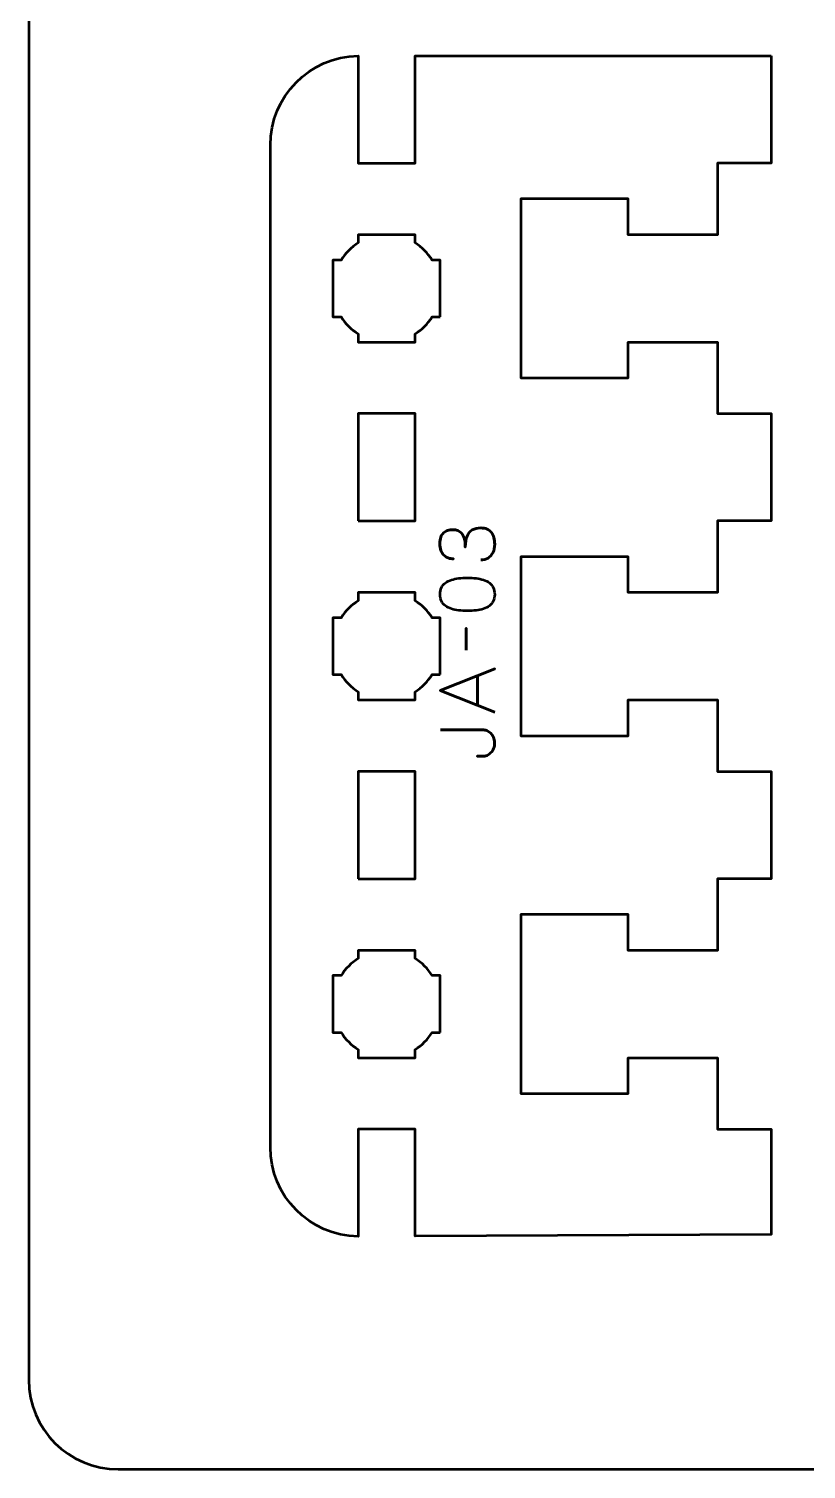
# Model space of a CAD drawing. Header units: centimetres. Extents: x -21 to 0, y -29.7 to 0.
# Drawn here: x -21 to -16.66, y -29.7 to -21.65 of the extents above; entities that cross this region are included whole.
import ezdxf

# ---------------------------------------------------------------- set-up
doc = ezdxf.new("R2010")
doc.units = ezdxf.units.CM
doc.header["$MEASUREMENT"] = 0
doc.layers.add('Layer 1', color=7, linetype='Continuous')

msp = doc.modelspace()

# ---------------------------------------------------------------- linework, layer by layer
at = {"layer": 'Layer 1', "color": 22, "lineweight": 53}
msp.add_open_spline([(-21.00003, -29.19995), (-21.00003, -29.19995), (-21.00003, -0.49992), (-21.00003, -0.49992), (-21.00003, -0.49992), (-21.00003, -0.22295), (-20.77694, 0.00004), (-20.49994, 0.00004), (-20.49994, 0.00004), (-20.49994, 0.00004), (-0.50008, 0.00004), (-0.50008, 0.00004), (-0.50008, 0.00004), (-0.22294, 0.00004), (0.00002, -0.22295), (0.00002, -0.49992), (0.00002, -0.49992), (0.00002, -0.49992), (0.00002, -29.19995), (0.00002, -29.19995), (0.00002, -29.19995), (0.00002, -29.47695), (-0.22294, -29.70004), (-0.50008, -29.70004), (-0.50008, -29.70004), (-0.50008, -29.70004), (-20.49994, -29.70004), (-20.49994, -29.70004), (-20.49994, -29.70004), (-20.77694, -29.70004), (-21.00003, -29.47695), (-21.00003, -29.19995)], degree=3, knots=[0, 0, 0, 0, 0.125, 0.125, 0.125, 0.125, 0.25, 0.25, 0.25, 0.25, 0.375, 0.375, 0.375, 0.375, 0.5, 0.5, 0.5, 0.5, 0.625, 0.625, 0.625, 0.625, 0.75, 0.75, 0.75, 0.75, 0.875, 0.875, 0.875, 0.875, 1, 1, 1, 1], dxfattribs=at)
at = {"layer": 'Layer 1', "color": 114, "lineweight": 53}
msp.add_open_spline([(-16.85, -21.80006), (-16.85, -21.80006), (-17.15, -21.80006), (-17.15, -21.80006), (-17.15, -21.80006), (-17.15, -21.80006), (-17.14999, -21.80006), (-17.14999, -21.80006), (-17.14999, -21.80006), (-17.14999, -21.80006), (-18.84125, -21.80006), (-18.84125, -21.80006), (-18.84125, -21.80006), (-18.84125, -21.80006), (-18.84125, -22.40006), (-18.84125, -22.40006), (-18.84125, -22.40006), (-18.84125, -22.40006), (-19.15875, -22.40006), (-19.15875, -22.40006), (-19.15875, -22.40006), (-19.15875, -22.40006), (-19.15875, -21.80017), (-19.15875, -21.80017), (-19.15875, -21.80017), (-19.4308, -21.80484), (-19.65, -22.0269), (-19.65, -22.30006), (-19.65, -22.30006), (-19.65, -22.30006), (-19.65, -27.90005), (-19.65, -27.90005), (-19.65, -27.90005), (-19.65, -28.17321), (-19.4308, -28.39527), (-19.15875, -28.39994), (-19.15875, -28.39994), (-19.15875, -28.39994), (-19.15875, -27.80005), (-19.15875, -27.80005), (-19.15875, -27.80005), (-19.15875, -27.80005), (-18.84125, -27.80005), (-18.84125, -27.80005), (-18.84125, -27.80005), (-18.84125, -27.80005), (-18.84125, -28.39812), (-18.84125, -28.39812), (-18.84125, -28.39812), (-18.84125, -28.39812), (-16.85, -28.38755), (-16.85, -28.38755), (-16.85, -28.38755), (-16.85, -28.38755), (-16.85, -27.80005), (-16.85, -27.80005), (-16.85, -27.80005), (-16.85, -27.80005), (-17.15, -27.80005), (-17.15, -27.80005), (-17.15, -27.80005), (-17.15, -27.80005), (-17.15, -27.40005), (-17.15, -27.40005), (-17.15, -27.40005), (-17.15, -27.40005), (-17.65, -27.40005), (-17.65, -27.40005), (-17.65, -27.40005), (-17.65, -27.40005), (-17.65001, -27.60005), (-17.65001, -27.60005), (-17.65001, -27.60005), (-17.65001, -27.60005), (-18.25, -27.60005), (-18.25, -27.60005), (-18.25, -27.60005), (-18.25, -27.21672), (-18.25, -26.98338), (-18.25, -26.60005), (-18.25, -26.60005), (-18.25, -26.60005), (-17.65001, -26.60005), (-17.65001, -26.60005), (-17.65001, -26.60005), (-17.65001, -26.60005), (-17.65, -26.80005), (-17.65, -26.80005), (-17.65, -26.80005), (-17.65, -26.80005), (-17.14999, -26.80005), (-17.14999, -26.80005), (-17.14999, -26.80005), (-17.14999, -26.80005), (-17.15, -26.40005), (-17.15, -26.40005), (-17.15, -26.40005), (-17.15, -26.40005), (-16.85, -26.40005), (-16.85, -26.40005), (-16.85, -26.40005), (-16.85, -26.40005), (-16.85, -25.80005), (-16.85, -25.80005), (-16.85, -25.80005), (-16.85, -25.80005), (-17.15, -25.80005), (-17.15, -25.80005), (-17.15, -25.80005), (-17.15, -25.80005), (-17.15, -25.40005), (-17.15, -25.40005), (-17.15, -25.40005), (-17.15, -25.40005), (-17.65, -25.40005), (-17.65, -25.40005), (-17.65, -25.40005), (-17.65, -25.40005), (-17.65001, -25.60005), (-17.65001, -25.60005), (-17.65001, -25.60005), (-17.65001, -25.60005), (-18.25, -25.60005), (-18.25, -25.60005), (-18.25, -25.60005), (-18.25, -25.21672), (-18.25, -24.98339), (-18.25, -24.60006), (-18.25, -24.60006), (-18.25, -24.60006), (-17.65001, -24.60006), (-17.65001, -24.60006), (-17.65001, -24.60006), (-17.65001, -24.60006), (-17.65, -24.80006), (-17.65, -24.80006), (-17.65, -24.80006), (-17.65, -24.80006), (-17.14999, -24.80006), (-17.14999, -24.80006), (-17.14999, -24.80006), (-17.14999, -24.80006), (-17.15, -24.40006), (-17.15, -24.40006), (-17.15, -24.40006), (-17.15, -24.40006), (-16.85, -24.40006), (-16.85, -24.40006), (-16.85, -24.40006), (-16.85, -24.40006), (-16.85, -23.80006), (-16.85, -23.80006), (-16.85, -23.80006), (-16.85, -23.80006), (-17.15, -23.80006), (-17.15, -23.80006), (-17.15, -23.80006), (-17.15, -23.80006), (-17.15, -23.40006), (-17.15, -23.40006), (-17.15, -23.40006), (-17.15, -23.40006), (-17.65, -23.40006), (-17.65, -23.40006), (-17.65, -23.40006), (-17.65, -23.40006), (-17.65001, -23.60006), (-17.65001, -23.60006), (-17.65001, -23.60006), (-17.65001, -23.60006), (-18.25, -23.60006), (-18.25, -23.60006), (-18.25, -23.60006), (-18.25, -23.21673), (-18.25, -22.98339), (-18.25, -22.60006), (-18.25, -22.60006), (-18.25, -22.60006), (-17.65001, -22.60006), (-17.65001, -22.60006), (-17.65001, -22.60006), (-17.65001, -22.60006), (-17.65, -22.80006), (-17.65, -22.80006), (-17.65, -22.80006), (-17.65, -22.80006), (-17.14999, -22.80006), (-17.14999, -22.80006), (-17.14999, -22.80006), (-17.14999, -22.80006), (-17.15, -22.40006), (-17.15, -22.40006), (-17.15, -22.40006), (-17.15, -22.40006), (-16.85, -22.40006), (-16.85, -22.40006), (-16.85, -22.40006), (-16.85, -22.40006), (-16.85, -21.80006), (-16.85, -21.80006)], degree=3, knots=[0, 0, 0, 0, 0.02, 0.02, 0.02, 0.02, 0.04, 0.04, 0.04, 0.04, 0.06, 0.06, 0.06, 0.06, 0.08, 0.08, 0.08, 0.08, 0.1, 0.1, 0.1, 0.1, 0.12, 0.12, 0.12, 0.12, 0.14, 0.14, 0.14, 0.14, 0.16, 0.16, 0.16, 0.16, 0.18, 0.18, 0.18, 0.18, 0.2, 0.2, 0.2, 0.2, 0.22, 0.22, 0.22, 0.22, 0.24, 0.24, 0.24, 0.24, 0.26, 0.26, 0.26, 0.26, 0.28, 0.28, 0.28, 0.28, 0.3, 0.3, 0.3, 0.3, 0.32, 0.32, 0.32, 0.32, 0.34, 0.34, 0.34, 0.34, 0.36, 0.36, 0.36, 0.36, 0.38, 0.38, 0.38, 0.38, 0.4, 0.4, 0.4, 0.4, 0.42, 0.42, 0.42, 0.42, 0.44, 0.44, 0.44, 0.44, 0.46, 0.46, 0.46, 0.46, 0.48, 0.48, 0.48, 0.48, 0.5, 0.5, 0.5, 0.5, 0.52, 0.52, 0.52, 0.52, 0.54, 0.54, 0.54, 0.54, 0.56, 0.56, 0.56, 0.56, 0.58, 0.58, 0.58, 0.58, 0.6, 0.6, 0.6, 0.6, 0.62, 0.62, 0.62, 0.62, 0.64, 0.64, 0.64, 0.64, 0.66, 0.66, 0.66, 0.66, 0.68, 0.68, 0.68, 0.68, 0.7, 0.7, 0.7, 0.7, 0.72, 0.72, 0.72, 0.72, 0.74, 0.74, 0.74, 0.74, 0.76, 0.76, 0.76, 0.76, 0.78, 0.78, 0.78, 0.78, 0.8, 0.8, 0.8, 0.8, 0.82, 0.82, 0.82, 0.82, 0.84, 0.84, 0.84, 0.84, 0.86, 0.86, 0.86, 0.86, 0.88, 0.88, 0.88, 0.88, 0.9, 0.9, 0.9, 0.9, 0.92, 0.92, 0.92, 0.92, 0.94, 0.94, 0.94, 0.94, 0.96, 0.96, 0.96, 0.96, 0.98, 0.98, 0.98, 0.98, 1, 1, 1, 1], dxfattribs=at)
at = {"layer": 'Layer 1', "color": 250, "lineweight": 53}
for points, knots in [([(-18.7, -23.25881), (-18.7, -23.25881), (-18.74544, -23.25881), (-18.74544, -23.25881), (-18.74544, -23.25881), (-18.76967, -23.29757), (-18.8025, -23.33039), (-18.84125, -23.35462), (-18.84125, -23.35462), (-18.84125, -23.35462), (-18.84125, -23.40006), (-18.84125, -23.40006), (-18.84125, -23.40006), (-18.84125, -23.40006), (-19, -23.40006), (-19, -23.40006), (-19, -23.40006), (-19, -23.40006), (-19.15875, -23.40006), (-19.15875, -23.40006), (-19.15875, -23.40006), (-19.15875, -23.40006), (-19.15875, -23.35462), (-19.15875, -23.35462), (-19.15875, -23.35462), (-19.1975, -23.33039), (-19.23033, -23.29757), (-19.25456, -23.25881), (-19.25456, -23.25881), (-19.25456, -23.25881), (-19.3, -23.25881), (-19.3, -23.25881), (-19.3, -23.25881), (-19.3, -23.25881), (-19.3, -23.10006), (-19.3, -23.10006), (-19.3, -23.10006), (-19.3, -23.10006), (-19.3, -22.94131), (-19.3, -22.94131), (-19.3, -22.94131), (-19.3, -22.94131), (-19.25456, -22.94131), (-19.25456, -22.94131), (-19.25456, -22.94131), (-19.23033, -22.90255), (-19.1975, -22.86973), (-19.15875, -22.8455), (-19.15875, -22.8455), (-19.15875, -22.8455), (-19.15875, -22.80006), (-19.15875, -22.80006), (-19.15875, -22.80006), (-19.15875, -22.80006), (-19, -22.80006), (-19, -22.80006), (-19, -22.80006), (-19, -22.80006), (-18.84125, -22.80006), (-18.84125, -22.80006), (-18.84125, -22.80006), (-18.84125, -22.80006), (-18.84125, -22.8455), (-18.84125, -22.8455), (-18.84125, -22.8455), (-18.8025, -22.86973), (-18.76967, -22.90255), (-18.74544, -22.94131), (-18.74544, -22.94131), (-18.74544, -22.94131), (-18.7, -22.94131), (-18.7, -22.94131), (-18.7, -22.94131), (-18.7, -22.94131), (-18.7, -23.10006), (-18.7, -23.10006), (-18.7, -23.10006), (-18.7, -23.10006), (-18.7, -23.25881), (-18.7, -23.25881)], [0, 0, 0, 0, 0.05, 0.05, 0.05, 0.05, 0.1, 0.1, 0.1, 0.1, 0.15, 0.15, 0.15, 0.15, 0.2, 0.2, 0.2, 0.2, 0.25, 0.25, 0.25, 0.25, 0.3, 0.3, 0.3, 0.3, 0.35, 0.35, 0.35, 0.35, 0.4, 0.4, 0.4, 0.4, 0.45, 0.45, 0.45, 0.45, 0.5, 0.5, 0.5, 0.5, 0.55, 0.55, 0.55, 0.55, 0.6, 0.6, 0.6, 0.6, 0.65, 0.65, 0.65, 0.65, 0.7, 0.7, 0.7, 0.7, 0.75, 0.75, 0.75, 0.75, 0.8, 0.8, 0.8, 0.8, 0.85, 0.85, 0.85, 0.85, 0.9, 0.9, 0.9, 0.9, 0.95, 0.95, 0.95, 0.95, 1, 1, 1, 1]), ([(-19.15875, -24.40006), (-19.15875, -24.40006), (-19.15875, -23.80006), (-19.15875, -23.80006), (-19.15875, -23.80006), (-19.15875, -23.80006), (-18.84125, -23.80006), (-18.84125, -23.80006), (-18.84125, -23.80006), (-18.84125, -23.80006), (-18.84125, -24.40006), (-18.84125, -24.40006), (-18.84125, -24.40006), (-18.84125, -24.40006), (-19.15875, -24.40006), (-19.15875, -24.40006)], [0, 0, 0, 0, 0.25, 0.25, 0.25, 0.25, 0.5, 0.5, 0.5, 0.5, 0.75, 0.75, 0.75, 0.75, 1, 1, 1, 1]), ([(-18.7, -25.2588), (-18.7, -25.2588), (-18.74544, -25.2588), (-18.74544, -25.2588), (-18.74544, -25.2588), (-18.76967, -25.29756), (-18.8025, -25.33038), (-18.84125, -25.35461), (-18.84125, -25.35461), (-18.84125, -25.35461), (-18.84125, -25.40005), (-18.84125, -25.40005), (-18.84125, -25.40005), (-18.84125, -25.40005), (-19, -25.40005), (-19, -25.40005), (-19, -25.40005), (-19, -25.40005), (-19.15875, -25.40005), (-19.15875, -25.40005), (-19.15875, -25.40005), (-19.15875, -25.40005), (-19.15875, -25.35461), (-19.15875, -25.35461), (-19.15875, -25.35461), (-19.1975, -25.33038), (-19.23033, -25.29756), (-19.25456, -25.2588), (-19.25456, -25.2588), (-19.25456, -25.2588), (-19.3, -25.2588), (-19.3, -25.2588), (-19.3, -25.2588), (-19.3, -25.2588), (-19.3, -25.10005), (-19.3, -25.10005), (-19.3, -25.10005), (-19.3, -25.10005), (-19.3, -24.94131), (-19.3, -24.94131), (-19.3, -24.94131), (-19.3, -24.94131), (-19.25456, -24.94131), (-19.25456, -24.94131), (-19.25456, -24.94131), (-19.23033, -24.90255), (-19.1975, -24.86973), (-19.15875, -24.8455), (-19.15875, -24.8455), (-19.15875, -24.8455), (-19.15875, -24.80006), (-19.15875, -24.80006), (-19.15875, -24.80006), (-19.15875, -24.80006), (-19, -24.80006), (-19, -24.80006), (-19, -24.80006), (-19, -24.80006), (-18.84125, -24.80006), (-18.84125, -24.80006), (-18.84125, -24.80006), (-18.84125, -24.80006), (-18.84125, -24.8455), (-18.84125, -24.8455), (-18.84125, -24.8455), (-18.8025, -24.86973), (-18.76967, -24.90255), (-18.74544, -24.94131), (-18.74544, -24.94131), (-18.74544, -24.94131), (-18.7, -24.94131), (-18.7, -24.94131), (-18.7, -24.94131), (-18.7, -24.94131), (-18.7, -25.10005), (-18.7, -25.10005), (-18.7, -25.10005), (-18.7, -25.10005), (-18.7, -25.2588), (-18.7, -25.2588)], [0, 0, 0, 0, 0.05, 0.05, 0.05, 0.05, 0.1, 0.1, 0.1, 0.1, 0.15, 0.15, 0.15, 0.15, 0.2, 0.2, 0.2, 0.2, 0.25, 0.25, 0.25, 0.25, 0.3, 0.3, 0.3, 0.3, 0.35, 0.35, 0.35, 0.35, 0.4, 0.4, 0.4, 0.4, 0.45, 0.45, 0.45, 0.45, 0.5, 0.5, 0.5, 0.5, 0.55, 0.55, 0.55, 0.55, 0.6, 0.6, 0.6, 0.6, 0.65, 0.65, 0.65, 0.65, 0.7, 0.7, 0.7, 0.7, 0.75, 0.75, 0.75, 0.75, 0.8, 0.8, 0.8, 0.8, 0.85, 0.85, 0.85, 0.85, 0.9, 0.9, 0.9, 0.9, 0.95, 0.95, 0.95, 0.95, 1, 1, 1, 1]), ([(-19.15875, -26.40005), (-19.15875, -26.40005), (-19.15875, -25.80005), (-19.15875, -25.80005), (-19.15875, -25.80005), (-19.15875, -25.80005), (-18.84125, -25.80005), (-18.84125, -25.80005), (-18.84125, -25.80005), (-18.84125, -25.80005), (-18.84125, -26.40005), (-18.84125, -26.40005), (-18.84125, -26.40005), (-18.84125, -26.40005), (-19.15875, -26.40005), (-19.15875, -26.40005)], [0, 0, 0, 0, 0.25, 0.25, 0.25, 0.25, 0.5, 0.5, 0.5, 0.5, 0.75, 0.75, 0.75, 0.75, 1, 1, 1, 1]), ([(-18.7, -27.2588), (-18.7, -27.2588), (-18.74544, -27.2588), (-18.74544, -27.2588), (-18.74544, -27.2588), (-18.76967, -27.29756), (-18.8025, -27.33038), (-18.84125, -27.35461), (-18.84125, -27.35461), (-18.84125, -27.35461), (-18.84125, -27.40005), (-18.84125, -27.40005), (-18.84125, -27.40005), (-18.84125, -27.40005), (-19, -27.40005), (-19, -27.40005), (-19, -27.40005), (-19, -27.40005), (-19.15875, -27.40005), (-19.15875, -27.40005), (-19.15875, -27.40005), (-19.15875, -27.40005), (-19.15875, -27.35461), (-19.15875, -27.35461), (-19.15875, -27.35461), (-19.1975, -27.33038), (-19.23033, -27.29756), (-19.25456, -27.2588), (-19.25456, -27.2588), (-19.25456, -27.2588), (-19.3, -27.2588), (-19.3, -27.2588), (-19.3, -27.2588), (-19.3, -27.2588), (-19.3, -27.10005), (-19.3, -27.10005), (-19.3, -27.10005), (-19.3, -27.10005), (-19.3, -26.9413), (-19.3, -26.9413), (-19.3, -26.9413), (-19.3, -26.9413), (-19.25456, -26.9413), (-19.25456, -26.9413), (-19.25456, -26.9413), (-19.23033, -26.90254), (-19.1975, -26.86972), (-19.15875, -26.84549), (-19.15875, -26.84549), (-19.15875, -26.84549), (-19.15875, -26.80005), (-19.15875, -26.80005), (-19.15875, -26.80005), (-19.15875, -26.80005), (-19, -26.80005), (-19, -26.80005), (-19, -26.80005), (-19, -26.80005), (-18.84125, -26.80005), (-18.84125, -26.80005), (-18.84125, -26.80005), (-18.84125, -26.80005), (-18.84125, -26.84549), (-18.84125, -26.84549), (-18.84125, -26.84549), (-18.8025, -26.86972), (-18.76967, -26.90254), (-18.74544, -26.9413), (-18.74544, -26.9413), (-18.74544, -26.9413), (-18.7, -26.9413), (-18.7, -26.9413), (-18.7, -26.9413), (-18.7, -26.9413), (-18.7, -27.10005), (-18.7, -27.10005), (-18.7, -27.10005), (-18.7, -27.10005), (-18.7, -27.2588), (-18.7, -27.2588)], [0, 0, 0, 0, 0.05, 0.05, 0.05, 0.05, 0.1, 0.1, 0.1, 0.1, 0.15, 0.15, 0.15, 0.15, 0.2, 0.2, 0.2, 0.2, 0.25, 0.25, 0.25, 0.25, 0.3, 0.3, 0.3, 0.3, 0.35, 0.35, 0.35, 0.35, 0.4, 0.4, 0.4, 0.4, 0.45, 0.45, 0.45, 0.45, 0.5, 0.5, 0.5, 0.5, 0.55, 0.55, 0.55, 0.55, 0.6, 0.6, 0.6, 0.6, 0.65, 0.65, 0.65, 0.65, 0.7, 0.7, 0.7, 0.7, 0.75, 0.75, 0.75, 0.75, 0.8, 0.8, 0.8, 0.8, 0.85, 0.85, 0.85, 0.85, 0.9, 0.9, 0.9, 0.9, 0.95, 0.95, 0.95, 0.95, 1, 1, 1, 1])]:
    msp.add_open_spline(points, degree=3, knots=knots, dxfattribs=at)
at = {"layer": 'Layer 1', "color": 30, "lineweight": 53}
for points, knots in [([(-18.47274, -24.61768), (-18.4575, -24.61761), (-18.44424, -24.61408), (-18.43274, -24.6071), (-18.43274, -24.6071), (-18.42131, -24.60011), (-18.41235, -24.59016), (-18.40593, -24.57718), (-18.40593, -24.57718), (-18.39951, -24.5642), (-18.39626, -24.54861), (-18.39612, -24.53047), (-18.39612, -24.53047), (-18.39612, -24.51686), (-18.39753, -24.50451), (-18.40049, -24.49329), (-18.40049, -24.49329), (-18.40346, -24.48214), (-18.40804, -24.47255), (-18.41432, -24.46443), (-18.41432, -24.46443), (-18.4206, -24.45632), (-18.42872, -24.45011), (-18.43859, -24.44567), (-18.43859, -24.44567), (-18.44854, -24.44129), (-18.46047, -24.43911), (-18.47444, -24.43904), (-18.47444, -24.43904), (-18.49306, -24.43896), (-18.5088, -24.44277), (-18.52157, -24.45032), (-18.52157, -24.45032), (-18.53434, -24.45787), (-18.54393, -24.46959), (-18.55049, -24.48532), (-18.55049, -24.48532), (-18.55706, -24.50105), (-18.56037, -24.52123), (-18.56037, -24.54571), (-18.56037, -24.54571), (-18.5603, -24.52744), (-18.56199, -24.51213), (-18.56545, -24.49964), (-18.56545, -24.49964), (-18.56891, -24.48722), (-18.57378, -24.47728), (-18.58013, -24.4698), (-18.58013, -24.4698), (-18.58641, -24.46232), (-18.59389, -24.45689), (-18.60249, -24.45364), (-18.60249, -24.45364), (-18.61103, -24.45032), (-18.62041, -24.4487), (-18.63064, -24.44877), (-18.63064, -24.44877), (-18.64088, -24.4487), (-18.65033, -24.45011), (-18.65908, -24.45293), (-18.65908, -24.45293), (-18.66783, -24.45569), (-18.67552, -24.4602), (-18.68208, -24.46634), (-18.68208, -24.46634), (-18.68864, -24.47248), (-18.69379, -24.48059), (-18.69746, -24.49054), (-18.69746, -24.49054), (-18.70113, -24.50056), (-18.70296, -24.51277), (-18.70303, -24.52709), (-18.70303, -24.52709), (-18.70296, -24.54134), (-18.70085, -24.55383), (-18.69675, -24.56441), (-18.69675, -24.56441), (-18.69266, -24.57507), (-18.68709, -24.58381), (-18.67996, -24.59087), (-18.67996, -24.59087), (-18.67284, -24.59785), (-18.66472, -24.60308), (-18.65555, -24.60653), (-18.65555, -24.60653), (-18.64638, -24.61006), (-18.63664, -24.61175), (-18.62641, -24.61175), (-18.62641, -24.61175), (-18.63664, -24.61175), (-18.64638, -24.61006), (-18.65555, -24.60653), (-18.65555, -24.60653), (-18.66472, -24.60308), (-18.67284, -24.59785), (-18.67996, -24.59087), (-18.67996, -24.59087), (-18.68709, -24.58381), (-18.69266, -24.57507), (-18.69675, -24.56441), (-18.69675, -24.56441), (-18.70085, -24.55383), (-18.70296, -24.54134), (-18.70303, -24.52709), (-18.70303, -24.52709), (-18.70296, -24.51277), (-18.70113, -24.50056), (-18.69746, -24.49054), (-18.69746, -24.49054), (-18.69379, -24.48059), (-18.68864, -24.47248), (-18.68208, -24.46634), (-18.68208, -24.46634), (-18.67552, -24.4602), (-18.66783, -24.45569), (-18.65908, -24.45293), (-18.65908, -24.45293), (-18.65033, -24.45011), (-18.64088, -24.4487), (-18.63064, -24.44877), (-18.63064, -24.44877), (-18.62041, -24.4487), (-18.61103, -24.45032), (-18.60249, -24.45364), (-18.60249, -24.45364), (-18.59389, -24.45689), (-18.58641, -24.46232), (-18.58013, -24.4698), (-18.58013, -24.4698), (-18.57378, -24.47728), (-18.56891, -24.48722), (-18.56545, -24.49964), (-18.56545, -24.49964), (-18.56199, -24.51213), (-18.5603, -24.52744), (-18.56037, -24.54571), (-18.56037, -24.54571), (-18.56037, -24.52123), (-18.55706, -24.50105), (-18.55049, -24.48532), (-18.55049, -24.48532), (-18.54393, -24.46959), (-18.53434, -24.45787), (-18.52157, -24.45032), (-18.52157, -24.45032), (-18.5088, -24.44277), (-18.49306, -24.43896), (-18.47444, -24.43904), (-18.47444, -24.43904), (-18.46047, -24.43911), (-18.44854, -24.44129), (-18.43859, -24.44567), (-18.43859, -24.44567), (-18.42872, -24.45011), (-18.4206, -24.45632), (-18.41432, -24.46443), (-18.41432, -24.46443), (-18.40804, -24.47255), (-18.40346, -24.48214), (-18.40049, -24.49329), (-18.40049, -24.49329), (-18.39753, -24.50451), (-18.39612, -24.51686), (-18.39612, -24.53047), (-18.39612, -24.53047), (-18.39626, -24.54861), (-18.39951, -24.5642), (-18.40593, -24.57718), (-18.40593, -24.57718), (-18.41235, -24.59016), (-18.42131, -24.60011), (-18.43274, -24.6071), (-18.43274, -24.6071), (-18.44424, -24.61408), (-18.4575, -24.61761), (-18.47274, -24.61768)], [0, 0, 0, 0, 0.0227273, 0.0227273, 0.0227273, 0.0227273, 0.0454545, 0.0454545, 0.0454545, 0.0454545, 0.0681818, 0.0681818, 0.0681818, 0.0681818, 0.0909091, 0.0909091, 0.0909091, 0.0909091, 0.1136364, 0.1136364, 0.1136364, 0.1136364, 0.1363636, 0.1363636, 0.1363636, 0.1363636, 0.1590909, 0.1590909, 0.1590909, 0.1590909, 0.1818182, 0.1818182, 0.1818182, 0.1818182, 0.2045455, 0.2045455, 0.2045455, 0.2045455, 0.2272727, 0.2272727, 0.2272727, 0.2272727, 0.25, 0.25, 0.25, 0.25, 0.2727273, 0.2727273, 0.2727273, 0.2727273, 0.2954545, 0.2954545, 0.2954545, 0.2954545, 0.3181818, 0.3181818, 0.3181818, 0.3181818, 0.3409091, 0.3409091, 0.3409091, 0.3409091, 0.3636364, 0.3636364, 0.3636364, 0.3636364, 0.3863636, 0.3863636, 0.3863636, 0.3863636, 0.4090909, 0.4090909, 0.4090909, 0.4090909, 0.4318182, 0.4318182, 0.4318182, 0.4318182, 0.4545455, 0.4545455, 0.4545455, 0.4545455, 0.4772727, 0.4772727, 0.4772727, 0.4772727, 0.5, 0.5, 0.5, 0.5, 0.5227273, 0.5227273, 0.5227273, 0.5227273, 0.5454545, 0.5454545, 0.5454545, 0.5454545, 0.5681818, 0.5681818, 0.5681818, 0.5681818, 0.5909091, 0.5909091, 0.5909091, 0.5909091, 0.6136364, 0.6136364, 0.6136364, 0.6136364, 0.6363636, 0.6363636, 0.6363636, 0.6363636, 0.6590909, 0.6590909, 0.6590909, 0.6590909, 0.6818182, 0.6818182, 0.6818182, 0.6818182, 0.7045455, 0.7045455, 0.7045455, 0.7045455, 0.7272727, 0.7272727, 0.7272727, 0.7272727, 0.75, 0.75, 0.75, 0.75, 0.7727273, 0.7727273, 0.7727273, 0.7727273, 0.7954545, 0.7954545, 0.7954545, 0.7954545, 0.8181818, 0.8181818, 0.8181818, 0.8181818, 0.8409091, 0.8409091, 0.8409091, 0.8409091, 0.8636364, 0.8636364, 0.8636364, 0.8636364, 0.8863636, 0.8863636, 0.8863636, 0.8863636, 0.9090909, 0.9090909, 0.9090909, 0.9090909, 0.9318182, 0.9318182, 0.9318182, 0.9318182, 0.9545455, 0.9545455, 0.9545455, 0.9545455, 0.9772727, 0.9772727, 0.9772727, 0.9772727, 1, 1, 1, 1]), ([(-18.39612, -24.81029), (-18.39619, -24.79548), (-18.3988, -24.78271), (-18.40388, -24.77205), (-18.40388, -24.77205), (-18.40896, -24.76147), (-18.41623, -24.75265), (-18.42547, -24.7456), (-18.42547, -24.7456), (-18.43478, -24.73861), (-18.44579, -24.73311), (-18.45849, -24.72902), (-18.45849, -24.72902), (-18.47119, -24.72499), (-18.48509, -24.7221), (-18.50033, -24.72048), (-18.50033, -24.72048), (-18.51557, -24.71878), (-18.53159, -24.71794), (-18.54852, -24.71801), (-18.54852, -24.71801), (-18.56538, -24.71794), (-18.5814, -24.71878), (-18.59657, -24.72048), (-18.59657, -24.72048), (-18.61174, -24.7221), (-18.62571, -24.72499), (-18.63841, -24.72902), (-18.63841, -24.72902), (-18.65104, -24.73311), (-18.66204, -24.73861), (-18.67143, -24.7456), (-18.67143, -24.7456), (-18.68074, -24.75265), (-18.68801, -24.76147), (-18.69309, -24.77205), (-18.69309, -24.77205), (-18.69824, -24.78271), (-18.70085, -24.79548), (-18.70092, -24.81029), (-18.70092, -24.81029), (-18.70085, -24.82511), (-18.69824, -24.83788), (-18.69309, -24.84854), (-18.69309, -24.84854), (-18.68801, -24.85912), (-18.68074, -24.86794), (-18.67143, -24.87499), (-18.67143, -24.87499), (-18.66204, -24.88198), (-18.65104, -24.88748), (-18.63841, -24.89157), (-18.63841, -24.89157), (-18.62571, -24.8956), (-18.61174, -24.89849), (-18.59657, -24.90011), (-18.59657, -24.90011), (-18.5814, -24.9018), (-18.56538, -24.90265), (-18.54852, -24.90258), (-18.54852, -24.90258), (-18.53159, -24.90265), (-18.51557, -24.9018), (-18.50033, -24.90011), (-18.50033, -24.90011), (-18.48509, -24.89849), (-18.47119, -24.8956), (-18.45849, -24.89157), (-18.45849, -24.89157), (-18.44579, -24.88748), (-18.43478, -24.88198), (-18.42547, -24.87499), (-18.42547, -24.87499), (-18.41623, -24.86794), (-18.40896, -24.85912), (-18.40388, -24.84854), (-18.40388, -24.84854), (-18.3988, -24.83788), (-18.39619, -24.82511), (-18.39612, -24.81029)], [0, 0, 0, 0, 0.05, 0.05, 0.05, 0.05, 0.1, 0.1, 0.1, 0.1, 0.15, 0.15, 0.15, 0.15, 0.2, 0.2, 0.2, 0.2, 0.25, 0.25, 0.25, 0.25, 0.3, 0.3, 0.3, 0.3, 0.35, 0.35, 0.35, 0.35, 0.4, 0.4, 0.4, 0.4, 0.45, 0.45, 0.45, 0.45, 0.5, 0.5, 0.5, 0.5, 0.55, 0.55, 0.55, 0.55, 0.6, 0.6, 0.6, 0.6, 0.65, 0.65, 0.65, 0.65, 0.7, 0.7, 0.7, 0.7, 0.75, 0.75, 0.75, 0.75, 0.8, 0.8, 0.8, 0.8, 0.85, 0.85, 0.85, 0.85, 0.9, 0.9, 0.9, 0.9, 0.95, 0.95, 0.95, 0.95, 1, 1, 1, 1]), ([(-18.39612, -24.81029), (-18.39619, -24.79548), (-18.3988, -24.78271), (-18.40388, -24.77205), (-18.40388, -24.77205), (-18.40896, -24.76147), (-18.41623, -24.75265), (-18.42547, -24.7456), (-18.42547, -24.7456), (-18.43478, -24.73861), (-18.44579, -24.73311), (-18.45849, -24.72902), (-18.45849, -24.72902), (-18.47119, -24.72499), (-18.48509, -24.7221), (-18.50033, -24.72048), (-18.50033, -24.72048), (-18.51557, -24.71878), (-18.53159, -24.71794), (-18.54852, -24.71801), (-18.54852, -24.71801), (-18.56538, -24.71794), (-18.5814, -24.71878), (-18.59657, -24.72048), (-18.59657, -24.72048), (-18.61174, -24.7221), (-18.62571, -24.72499), (-18.63841, -24.72902), (-18.63841, -24.72902), (-18.65104, -24.73311), (-18.66204, -24.73861), (-18.67143, -24.7456), (-18.67143, -24.7456), (-18.68074, -24.75265), (-18.68801, -24.76147), (-18.69309, -24.77205), (-18.69309, -24.77205), (-18.69824, -24.78271), (-18.70085, -24.79548), (-18.70092, -24.81029), (-18.70092, -24.81029), (-18.70085, -24.82511), (-18.69824, -24.83788), (-18.69309, -24.84854), (-18.69309, -24.84854), (-18.68801, -24.85912), (-18.68074, -24.86794), (-18.67143, -24.87499), (-18.67143, -24.87499), (-18.66204, -24.88198), (-18.65104, -24.88748), (-18.63841, -24.89157), (-18.63841, -24.89157), (-18.62571, -24.8956), (-18.61174, -24.89849), (-18.59657, -24.90011), (-18.59657, -24.90011), (-18.5814, -24.9018), (-18.56538, -24.90265), (-18.54852, -24.90258), (-18.54852, -24.90258), (-18.53159, -24.90265), (-18.51557, -24.9018), (-18.50033, -24.90011), (-18.50033, -24.90011), (-18.48509, -24.89849), (-18.47119, -24.8956), (-18.45849, -24.89157), (-18.45849, -24.89157), (-18.44579, -24.88748), (-18.43478, -24.88198), (-18.42547, -24.87499), (-18.42547, -24.87499), (-18.41623, -24.86794), (-18.40896, -24.85912), (-18.40388, -24.84854), (-18.40388, -24.84854), (-18.3988, -24.83788), (-18.39619, -24.82511), (-18.39612, -24.81029)], [0, 0, 0, 0, 0.05, 0.05, 0.05, 0.05, 0.1, 0.1, 0.1, 0.1, 0.15, 0.15, 0.15, 0.15, 0.2, 0.2, 0.2, 0.2, 0.25, 0.25, 0.25, 0.25, 0.3, 0.3, 0.3, 0.3, 0.35, 0.35, 0.35, 0.35, 0.4, 0.4, 0.4, 0.4, 0.45, 0.45, 0.45, 0.45, 0.5, 0.5, 0.5, 0.5, 0.55, 0.55, 0.55, 0.55, 0.6, 0.6, 0.6, 0.6, 0.65, 0.65, 0.65, 0.65, 0.7, 0.7, 0.7, 0.7, 0.75, 0.75, 0.75, 0.75, 0.8, 0.8, 0.8, 0.8, 0.85, 0.85, 0.85, 0.85, 0.9, 0.9, 0.9, 0.9, 0.95, 0.95, 0.95, 0.95, 1, 1, 1, 1]), ([(-18.55572, -25.12271), (-18.55572, -25.12271), (-18.55572, -24.99952), (-18.55572, -24.99952), (-18.55572, -24.99952), (-18.55572, -24.99952), (-18.55572, -25.12271), (-18.55572, -25.12271)], [0, 0, 0, 0, 0.5, 0.5, 0.5, 0.5, 1, 1, 1, 1]), ([(-18.39612, -25.46857), (-18.39612, -25.46857), (-18.70134, -25.3475), (-18.70134, -25.3475), (-18.70134, -25.3475), (-18.70134, -25.3475), (-18.39612, -25.226), (-18.39612, -25.226), (-18.39612, -25.226), (-18.39612, -25.226), (-18.70134, -25.3475), (-18.70134, -25.3475), (-18.70134, -25.3475), (-18.70134, -25.3475), (-18.39612, -25.46857), (-18.39612, -25.46857)], [0, 0, 0, 0, 0.25, 0.25, 0.25, 0.25, 0.5, 0.5, 0.5, 0.5, 0.75, 0.75, 0.75, 0.75, 1, 1, 1, 1]), ([(-18.49222, -25.43047), (-18.49222, -25.43047), (-18.49222, -25.26453), (-18.49222, -25.26453), (-18.49222, -25.26453), (-18.49222, -25.26453), (-18.49222, -25.43047), (-18.49222, -25.43047)], [0, 0, 0, 0, 0.5, 0.5, 0.5, 0.5, 1, 1, 1, 1]), ([(-18.69965, -25.56678), (-18.69965, -25.56678), (-18.46258, -25.5672), (-18.46258, -25.5672), (-18.46258, -25.5672), (-18.45482, -25.5672), (-18.44713, -25.56883), (-18.43937, -25.57193), (-18.43937, -25.57193), (-18.43168, -25.57511), (-18.42455, -25.57976), (-18.41813, -25.5859), (-18.41813, -25.5859), (-18.41164, -25.59211), (-18.40649, -25.59966), (-18.40254, -25.60862), (-18.40254, -25.60862), (-18.39866, -25.61765), (-18.39661, -25.62795), (-18.39654, -25.63959), (-18.39654, -25.63959), (-18.39654, -25.65124), (-18.39845, -25.66175), (-18.40219, -25.67106), (-18.40219, -25.67106), (-18.406, -25.68038), (-18.41108, -25.68835), (-18.4175, -25.69491), (-18.4175, -25.69491), (-18.42392, -25.70154), (-18.43097, -25.70655), (-18.43881, -25.71008), (-18.43881, -25.71008), (-18.44664, -25.71361), (-18.45454, -25.71537), (-18.46258, -25.71537), (-18.46258, -25.71537), (-18.46258, -25.71537), (-18.49391, -25.71537), (-18.49391, -25.71537), (-18.49391, -25.71537), (-18.49391, -25.71537), (-18.46258, -25.71537), (-18.46258, -25.71537), (-18.46258, -25.71537), (-18.45454, -25.71537), (-18.44664, -25.71361), (-18.43881, -25.71008), (-18.43881, -25.71008), (-18.43097, -25.70655), (-18.42392, -25.70154), (-18.4175, -25.69491), (-18.4175, -25.69491), (-18.41108, -25.68835), (-18.406, -25.68038), (-18.40219, -25.67106), (-18.40219, -25.67106), (-18.39845, -25.66175), (-18.39654, -25.65124), (-18.39654, -25.63959), (-18.39654, -25.63959), (-18.39661, -25.62795), (-18.39866, -25.61765), (-18.40254, -25.60862), (-18.40254, -25.60862), (-18.40649, -25.59966), (-18.41164, -25.59211), (-18.41813, -25.5859), (-18.41813, -25.5859), (-18.42455, -25.57976), (-18.43168, -25.57511), (-18.43937, -25.57193), (-18.43937, -25.57193), (-18.44713, -25.56883), (-18.45482, -25.5672), (-18.46258, -25.5672), (-18.46258, -25.5672), (-18.46258, -25.5672), (-18.69965, -25.56678), (-18.69965, -25.56678)], [0, 0, 0, 0, 0.05, 0.05, 0.05, 0.05, 0.1, 0.1, 0.1, 0.1, 0.15, 0.15, 0.15, 0.15, 0.2, 0.2, 0.2, 0.2, 0.25, 0.25, 0.25, 0.25, 0.3, 0.3, 0.3, 0.3, 0.35, 0.35, 0.35, 0.35, 0.4, 0.4, 0.4, 0.4, 0.45, 0.45, 0.45, 0.45, 0.5, 0.5, 0.5, 0.5, 0.55, 0.55, 0.55, 0.55, 0.6, 0.6, 0.6, 0.6, 0.65, 0.65, 0.65, 0.65, 0.7, 0.7, 0.7, 0.7, 0.75, 0.75, 0.75, 0.75, 0.8, 0.8, 0.8, 0.8, 0.85, 0.85, 0.85, 0.85, 0.9, 0.9, 0.9, 0.9, 0.95, 0.95, 0.95, 0.95, 1, 1, 1, 1])]:
    msp.add_open_spline(points, degree=3, knots=knots, dxfattribs=at)

doc.saveas('drawing.dxf')
